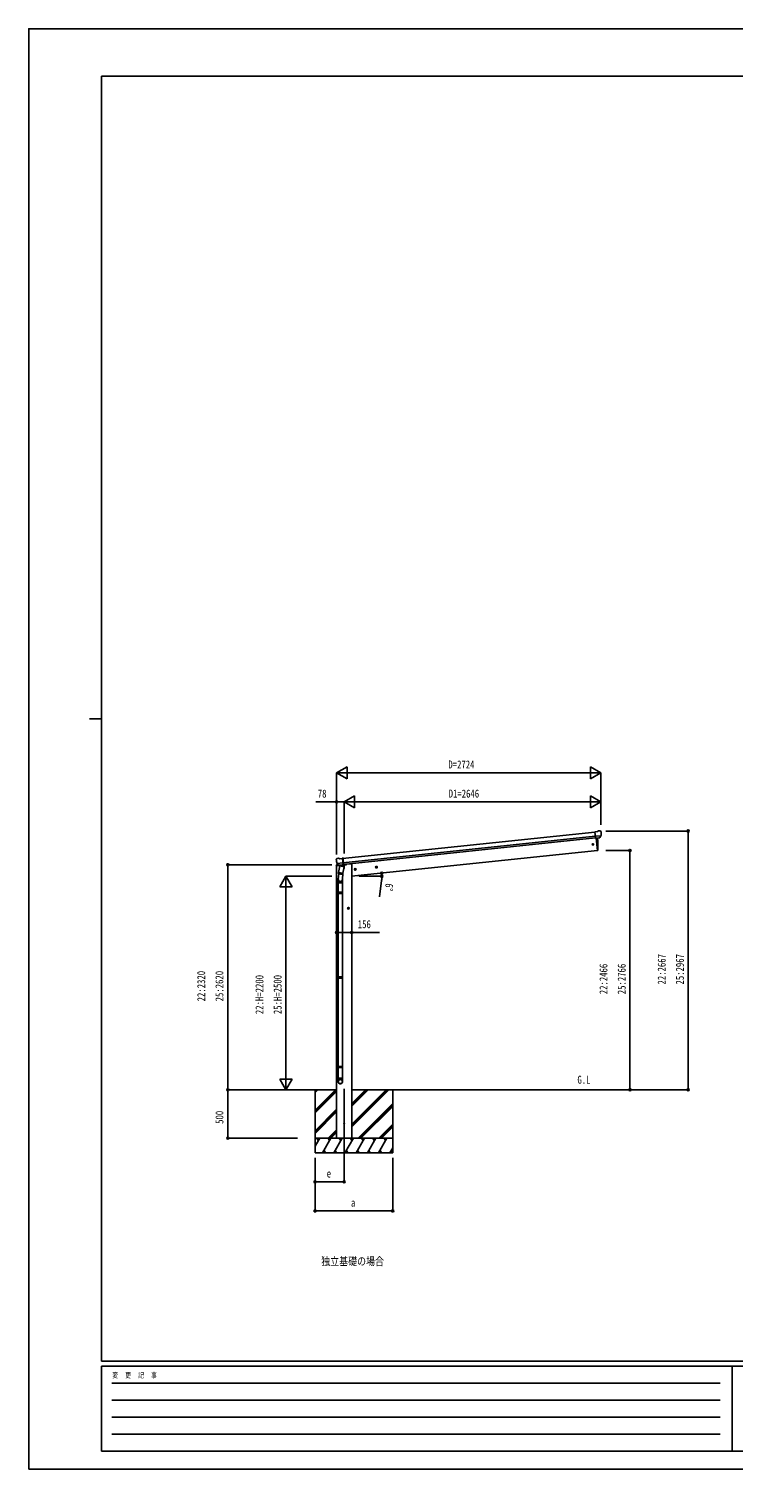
# Model space of a CAD drawing. Units: millimetres, scale not verified. Extents: x -10512 to 10512, y -7425 to 7425.
# Drawn here: x -10512 to -3253, y -7425 to 7425 of the extents above; entities that cross this region are included whole.
import ezdxf
from ezdxf.enums import TextEntityAlignment as Align

# ---------------------------------------------------------------- set-up
doc = ezdxf.new("R2010")
doc.units = ezdxf.units.MM
doc.header["$LTSCALE"] = 30
for name, color, linetype in [('0-2_USER1', 3, 'Continuous'), ('0-3_YKK_12', 2, 'Continuous'), ('0-4_YKK_13', 4, 'Continuous'), ('0-5_YKK_A1', 4, 'Continuous'), ('0-6_YKK_D', 6, 'Continuous'), ('0-7_YKK_ZWAK', 7, 'Continuous')]:
    doc.layers.add(name, color=color, linetype=linetype)
doc.styles.add('ＭＳ ゴシック', font='')
doc.styles.get('ＭＳ ゴシック').set_extended_font_data('MS Gothic')

msp = doc.modelspace()

# ---------------------------------------------------------------- linework, layer by layer
at = {"layer": '0-3_YKK_12'}
msp.add_line((-7262.45, -3503.29), (-7262.45, -4262.5), dxfattribs=at)
at = {"layer": '0-4_YKK_13'}
for p, q in [((-4652.31, -852.27), (-4678.83, -855.06)), ((-4672.05, -919.61), (-4678.83, -855.06)), ((-4652.31, -852.27), (-4640.71, -845.3)), ((-4625.84, -843.46), (-4639.48, -844.89)), ((-4616.6, -849.05), (-4622.17, -844.54)), ((-4615.5, -851.07), (-4615.36, -852.41)), ((-4615.28, -893.92), (-4674.1, -900.1)), ((-4662.1, -918.57), (-4672.05, -919.61)), ((-4665.09, -918.88), (-4651.7, -1046.27)), ((-4628.55, -915.04), (-4636.24, -915.85)), ((-4626.19, -913.6), (-4615.59, -894.47)), ((-7343.26, -1137.93), (-7343.13, -1139.11)), ((-7337.95, -1129.98), (-7342.6, -1135.72)), ((-7334.59, -1128.16), (-7321.11, -1126.74)), ((-7334.58, -1179.73), (-7275.77, -1173.55)), ((-7319.82, -1196.71), (-7334.17, -1180.21)), ((-7307.02, -1131.29), (-7319.82, -1126.89)), ((-7307.02, -1131.29), (-7280.5, -1128.51)), ((-7235.47, -1186.11), (-7235.9, -1189.34)), ((-4651.7, -1046.27), (-4649.64, -1045.98)), ((-7342.45, -1197.66), (-7343.35, -1204.49)), ((-7343.35, -1204.49), (-7309.62, -1200.95)), ((-7322.94, -1193.3), (-7339.79, -1195.07)), ((-7317.33, -1286.94), (-7322.89, -1342.66)), ((-7322.22, -1283.9), (-7319.73, -1271.65)), ((-7322.01, -1285.3), (-7322.01, -1285.3)), ((-7320.67, -1286.26), (-7279.71, -1294.59)), ((-7306.38, -1206), (-7319.74, -1271.65)), ((-7274.86, -1280.78), (-7319.74, -1271.65)), ((-7317.21, -1197.63), (-7309.52, -1196.82)), ((-7316.37, -1197.63), (-7314.8, -1197.47)), ((-7314.8, -1197.47), (-7277.26, -1193.52)), ((-7313.01, -1197.93), (-7313.16, -1198.66)), ((-7312.54, -1199.79), (-7287.79, -1209.54)), ((-7261.5, -1215.13), (-7306.38, -1206)), ((-7304.21, -1203.08), (-7304.87, -1206.31)), ((-7283.4, -1194.55), (-7286.32, -1208.9)), ((-7274.43, -1278.64), (-7281.08, -1346.39)), ((-7274.87, -1280.78), (-7277.41, -1293.25)), ((-7277.26, -1193.52), (-7275.7, -1193.36)), ((-7274.86, -1280.78), (-7261.5, -1215.13)), ((-7273.88, -1191.48), (-7272.96, -1191.66)), ((-7272.96, -1191.66), (-7261.75, -1208.59)), ((-7269.6, -1196.74), (-7240.33, -1193.66)), ((-7261.75, -1208.59), (-7263.02, -1214.82)), ((-7325.04, -1379.82), (-7325.04, -1345.47)), ((-7279.04, -1379.82), (-7325.04, -1379.82)), ((-7325.04, -1478.57), (-7324.04, -1476.57)), ((-7279.04, -1478.57), (-7325.04, -1478.57)), ((-7280.04, -1476.57), (-7324.04, -1476.57)), ((-7323.04, -1379.82), (-7323.04, -1476.57)), ((-7281.04, -1379.82), (-7281.04, -1476.57)), ((-7279.04, -1478.57), (-7280.04, -1476.57)), ((-7279.04, -1345.17), (-7279.04, -1379.82)), ((-7279.04, -1478.57), (-7279.04, -1486.57)), ((-7279.04, -1486.57), (-7325.04, -1486.57)), ((-7280.04, -1488.57), (-7324.04, -1488.57)), ((-7323.04, -1488.57), (-7323.04, -2350.25)), ((-7281.04, -1488.57), (-7281.04, -2350.25)), ((-7279.04, -1486.57), (-7280.04, -1488.57)), ((-7325.04, -2352.25), (-7324.04, -2350.25)), ((-7279.04, -2352.25), (-7325.04, -2352.25)), ((-7279.04, -2360.25), (-7325.04, -2360.25)), ((-7280.04, -2350.25), (-7324.04, -2350.25)), ((-7280.04, -2362.25), (-7324.04, -2362.25)), ((-7323.04, -2362.25), (-7323.04, -3272.94)), ((-7281.04, -2362.25), (-7281.04, -3272.94)), ((-7279.04, -2352.25), (-7280.04, -2350.25)), ((-7279.04, -2360.25), (-7280.04, -2362.25)), ((-7279.04, -2352.25), (-7279.04, -2360.25)), ((-7325.04, -3274.94), (-7324.04, -3272.94)), ((-7279.04, -3274.94), (-7325.04, -3274.94)), ((-7279.04, -3282.94), (-7325.04, -3282.94)), ((-7325.04, -3429.08), (-7325.04, -3394.94)), ((-7279.04, -3394.94), (-7325.04, -3394.94)), ((-7280.04, -3272.94), (-7324.04, -3272.94)), ((-7280.04, -3284.94), (-7324.04, -3284.94)), ((-7323.04, -3284.94), (-7323.04, -3394.94)), ((-7281.04, -3284.94), (-7281.04, -3394.94)), ((-7279.04, -3274.94), (-7280.04, -3272.94)), ((-7279.04, -3282.94), (-7280.04, -3284.94)), ((-7279.04, -3274.94), (-7279.04, -3282.94)), ((-7279.04, -3429.08), (-7279.04, -3394.94))]:
    msp.add_line(p, q, dxfattribs=at)
for points in [[(-4662.1, -918.57), (-4661.83, -918.63), (-4636.5, -915.97), (-4636.24, -915.85)], [(-4615.22, -893.29), (-4615.49, -894.28), (-4615.59, -894.47)], [(-7334.78, -1179.12), (-7334.31, -1180.04), (-7334.17, -1180.21)], [(-7283.66, -1194.1), (-7273.72, -1193.06), (-7280.5, -1128.51)], [(-7283.66, -1194.1), (-7283.92, -1194.22), (-7309.25, -1196.89), (-7309.52, -1196.82)], [(-7325.04, -1478.57), (-7325.04, -1486.57), (-7324.04, -1488.57)], [(-7325.04, -2352.25), (-7325.04, -2360.25), (-7324.04, -2362.25)], [(-7325.04, -3274.94), (-7325.04, -3282.94), (-7324.04, -3284.94)]]:
    msp.add_lwpolyline(points, dxfattribs=at)
for centre, radius in [((-4698.49, -983.72), 6.5), ((-7262.45, -3862.5), 4.5)]:
    msp.add_circle(centre, radius, dxfattribs=at)
for centre, radius, start, end in [((-4639.17, -847.87), 3, 96, 121), ((-4625.31, -848.43), 5, 51.00648, 95.99352), ((-4816.65, -873.57), 202.4, 354.4085, 6), ((-5546.3, -1006.06), 900, 357.63919, 5.64987), ((-7141.84, -1117.95), 202.4, 186, 197.59125), ((-7334.07, -1133.13), 5, 96, 141), ((-7320.79, -1129.72), 3, 71, 96), ((-4650.06, -1043.01), 3, 278, 357.63919), ((-7339.47, -1198.05), 3, 96, 172.5), ((-7320.32, -1284.32), 1.95, 167.54017, 209.97766), ((-7320.27, -1284.3), 2, 209.90962, 258.5), ((-7316.42, -1197.14), 0.5, 240.73754, 276), ((-7313.5, -1197.83), 0.5, 348.5, 96), ((-7312.18, -1198.86), 1, 168.5, 248.5), ((-7287.32, -1208.63), 1.03, 242.53897, 344.46569), ((-7282.82, -1194.71), 0.604, 93.09842, 164.70595), ((-7279.31, -1292.63), 2, 258.5, 341.96843), ((-7275.75, -1192.86), 0.5, 276, 311.26246), ((-7240.85, -1188.69), 5, 276, 352.5), ((-7295.04, -1345.47), 30, 177.45142, 180)]:
    msp.add_arc(centre, radius, start, end, dxfattribs=at)
for centre, major_axis, ratio, start_param, end_param in [((-4611.25, -846.95), (-15.41, 3.17), 0.101033, 5.97514262, 5.97537366), ((-4618.49, -851.38), (2.73, -1.26), 0.997474, 0.53665673, 1.32256522), ((-4628.87, -912.05), (1.66, -2.51), 0.997631, 5.80419048, 5.89294842), ((-4628.94, -911.94), (-3.53, 2.11), 0.650902, 2.11455212, 2.18736272), ((-4628.82, -912.14), (1.66, -2.51), 0.997631, 5.96575902, 6.76218013), ((-7340.27, -1137.61), (-1.9, -2.34), 0.99628, 4.71238898, 5.49965061), ((-7302.04, -1345.17), (23, 0), 0.996195, 2.62193603, 6.60747969), ((-7317.56, -1194.74), (-1.1, -2.8), 0.997631, 5.80419048, 6.60061159), ((-7317.47, -1194.52), (3.02, 2.79), 0.650902, 4.09582259, 4.16863319), ((-7317.52, -1194.64), (-1.1, -2.8), 0.997631, 0.39023689, 0.47899483), ((-7302.04, -1345.17), (21, 0), 0.996195, 3.02154981, 6.2247991), ((-7302.04, -3427.34), (-23, 0), 0.996195, 3.14159265, 6.28318531), ((-7302.04, -3429.08), (-23, 0), 0.996195, 3.14159265, 6.28318531), ((-7302.04, -3429.08), (0, -23.43), 0.981806, 4.71238898, 7.85398163)]:
    msp.add_ellipse(centre, major_axis=major_axis, ratio=ratio, start_param=start_param, end_param=end_param, dxfattribs=at)
msp.add_ellipse((-7302.04, -3429.08), major_axis=(21, 0), ratio=0.996195, dxfattribs=at)
at = {"layer": '0-5_YKK_A1'}
for p, q in [((-7280.29, -1130.5), (-4678.54, -857.04)), ((-7275.78, -1173.43), (-4674.03, -899.97)), ((-4672.27, -916.71), (-7274.02, -1190.17)), ((-4665.09, -918.88), (-4651.7, -1046.27)), ((-4651.7, -1046.27), (-7185.2, -1312.55)), ((-7340.2, -4012.5), (-7340.2, -1204.16)), ((-7138.54, -1240.28), (-7158.43, -1242.37)), ((-7149.27, -1233.86), (-7155.34, -1238.27)), ((-7155.34, -1238.27), (-7154.56, -1245.74)), ((-7154.56, -1245.74), (-7147.7, -1248.79)), ((-7147.44, -1251.27), (-7149.53, -1231.38)), ((-7142.41, -1236.91), (-7149.27, -1233.86)), ((-6919.74, -1217.28), (-6939.64, -1219.37)), ((-6930.47, -1210.86), (-6936.55, -1215.28)), ((-6936.55, -1215.28), (-6935.76, -1222.74)), ((-6935.76, -1222.74), (-6928.91, -1225.79)), ((-6928.64, -1228.27), (-6930.74, -1208.38)), ((-6923.62, -1213.92), (-6930.47, -1210.86)), ((-7218.7, -1652.05), (-7218.7, -1632.05)), ((-7208.7, -1642.05), (-7228.7, -1642.05)), ((-7218.7, -1634.55), (-7225.2, -1638.3)), ((-7225.2, -1638.3), (-7225.2, -1645.8)), ((-7225.2, -1645.8), (-7218.7, -1649.56)), ((-7212.2, -1638.3), (-7218.7, -1634.55)), ((-7744.88, -3512.5), (-7340.2, -3512.5)), ((-7562.45, -3512.5), (-7562.45, -4162.5)), ((-7562.45, -3723.73), (-7351.22, -3512.5)), ((-7562.45, -3539.88), (-7535.07, -3512.5)), ((-7562.45, -3525.74), (-7549.21, -3512.5)), ((-7562.45, -3737.87), (-7340.2, -3515.62)), ((-7562.45, -3752.01), (-7340.2, -3529.76)), ((-7184.7, -3512.5), (-4353.13, -3512.5)), ((-7184.7, -3894.76), (-6802.44, -3512.5)), ((-7184.7, -3866.48), (-6830.72, -3512.5)), ((-7184.7, -3880.62), (-6816.58, -3512.5)), ((-7184.7, -3682.63), (-7014.57, -3512.5)), ((-7184.7, -3668.49), (-7028.71, -3512.5)), ((-7184.7, -3654.35), (-7042.85, -3512.5)), ((-6762.45, -3512.5), (-6762.45, -4162.5)), ((-7118.59, -4012.5), (-6762.45, -3656.36)), ((-7104.45, -4012.5), (-6762.45, -3670.5)), ((-7090.31, -4012.5), (-6762.45, -3684.65)), ((-7562.45, -3935.86), (-7340.2, -3713.61)), ((-7562.45, -3950), (-7340.2, -3727.75)), ((-7562.45, -3964.14), (-7340.2, -3741.89)), ((-7426.96, -4012.5), (-7340.2, -3925.74)), ((-7412.82, -4012.5), (-7340.2, -3939.88)), ((-7398.67, -4012.5), (-7340.2, -3954.03)), ((-6906.46, -4012.5), (-6762.45, -3868.49)), ((-6892.32, -4012.5), (-6762.45, -3882.63)), ((-6878.17, -4012.5), (-6762.45, -3896.78)), ((-6762.45, -4012.5), (-7562.45, -4012.5)), ((-7562.45, -4096.33), (-7514.05, -4012.5)), ((-7529.05, -4038.48), (-7544.05, -4012.5)), ((-7485.18, -4162.5), (-7398.58, -4012.5)), ((-7470.19, -4136.52), (-7455.19, -4162.5)), ((-7413.58, -4038.48), (-7428.58, -4012.5)), ((-7369.71, -4162.5), (-7283.11, -4012.5)), ((-7354.71, -4136.52), (-7339.71, -4162.5)), ((-7298.11, -4038.48), (-7313.11, -4012.5)), ((-7254.24, -4162.5), (-7167.64, -4012.5)), ((-7239.24, -4136.52), (-7224.25, -4162.5)), ((-7182.64, -4038.48), (-7197.64, -4012.5)), ((-7138.77, -4162.5), (-7052.17, -4012.5)), ((-7123.77, -4136.52), (-7108.78, -4162.5)), ((-7067.17, -4038.48), (-7082.17, -4012.5)), ((-7023.3, -4162.5), (-6936.7, -4012.5)), ((-7008.3, -4136.52), (-6993.31, -4162.5)), ((-6966.7, -4012.5), (-6951.7, -4038.48)), ((-6907.83, -4162.5), (-6821.23, -4012.5)), ((-6892.83, -4136.52), (-6877.84, -4162.5)), ((-6836.23, -4038.48), (-6851.23, -4012.5)), ((-6792.36, -4162.5), (-6762.45, -4110.69)), ((-6777.36, -4136.52), (-6762.45, -4162.35)), ((-7562.45, -4162.5), (-6762.45, -4162.5))]:
    msp.add_line(p, q, dxfattribs=at)
for points in [[(-7184.7, -4012.5), (-7184.7, -1183.5), (-7204.7, -1183.5), (-7235.56, -1186.74)], [(-7147.7, -1248.79), (-7141.63, -1244.38), (-7142.41, -1236.91)], [(-6928.91, -1225.79), (-6922.83, -1221.38), (-6923.62, -1213.92)], [(-7218.7, -1649.56), (-7212.2, -1645.8), (-7212.2, -1638.3)]]:
    msp.add_lwpolyline(points, dxfattribs=at)
for centre, radius in [((-7148.48, -1241.32), 8.5), ((-7148.48, -1241.32), 7.7), ((-7148.48, -1241.32), 6.5), ((-6929.69, -1218.33), 8.5), ((-6929.69, -1218.33), 7.7), ((-6929.69, -1218.33), 6.5), ((-7218.7, -1642.05), 8.5), ((-7218.7, -1642.05), 7.7), ((-7218.7, -1642.05), 6.5)]:
    msp.add_circle(centre, radius, dxfattribs=at)
at = {"layer": '0-6_YKK_D'}
for p, q in [((-7340.7, -245.45), (-7232.45, -182.95)), ((-7340.7, -1076.52), (-7340.7, -244.45)), ((-7340.7, -245.45), (-7232.45, -307.95)), ((-7340.7, -245.45), (-7124.19, -245.45)), ((-7232.45, -307.95), (-7232.45, -182.95)), ((-7215.7, -245.45), (-4741.65, -245.45)), ((-4616.65, -245.45), (-4833.16, -245.45)), ((-4616.65, -245.45), (-4724.91, -182.95)), ((-4724.91, -182.95), (-4724.91, -307.95)), ((-4616.65, -245.45), (-4724.91, -307.95)), ((-4616.65, -782.63), (-4616.65, -244.45)), ((-7340.2, -1086.52), (-7340.2, -544.45)), ((-7262.45, -545.45), (-7154.2, -482.95)), ((-7262.45, -1078.35), (-7262.45, -544.45)), ((-7262.45, -1078.35), (-7262.45, -544.45)), ((-7262.45, -545.45), (-7154.2, -607.95)), ((-7262.45, -545.45), (-7045.94, -545.45)), ((-7154.2, -607.95), (-7154.2, -482.95)), ((-7137.45, -545.45), (-4741.65, -545.45)), ((-4616.65, -545.45), (-4833.16, -545.45)), ((-4616.65, -545.45), (-4724.91, -482.95)), ((-4724.91, -482.95), (-4724.91, -607.95)), ((-4616.65, -545.45), (-4724.91, -607.95)), ((-4616.65, -782.63), (-4616.65, -544.45)), ((-4565.82, -845.45), (-3715.65, -845.45)), ((-3716.65, -845.45), (-3716.65, -3512.5)), ((-7274.66, -1117.14), (-7262.67, -1231.16)), ((-4565.82, -1046.27), (-4315.65, -1046.27)), ((-4316.65, -1046.27), (-4316.65, -3512.5)), ((-7390.7, -1193), (-8463.45, -1193)), ((-8462.45, -1193), (-8462.45, -3512.5)), ((-7862.45, -1312.5), (-7924.95, -1420.75)), ((-7390.7, -1312.5), (-7863.45, -1312.5)), ((-7862.45, -1312.5), (-7799.95, -1420.75)), ((-7862.45, -1312.5), (-7862.45, -1529.01)), ((-7110.84, -1312.55), (-6872.58, -1312.55)), ((-7924.95, -1420.75), (-7799.95, -1420.75)), ((-7862.45, -1437.5), (-7862.45, -3387.5)), ((-6876.48, -1354.95), (-6899.88, -1525.35)), ((-7862.45, -3512.5), (-7924.95, -3404.25)), ((-7799.95, -3404.25), (-7924.95, -3404.25)), ((-7862.45, -3512.5), (-7862.45, -3295.99)), ((-7862.45, -3512.5), (-7799.95, -3404.25)), ((-7745.88, -3512.5), (-8463.45, -3512.5)), ((-7749.76, -3512.5), (-8463.45, -3512.5)), ((-8462.45, -4012.5), (-8462.45, -3512.5)), ((-7749.76, -3512.5), (-7863.45, -3512.5)), ((-4564.82, -3512.5), (-4315.65, -3512.5)), ((-4564.82, -3512.5), (-3715.65, -3512.5)), ((-7744.55, -4012.5), (-8463.45, -4012.5)), ((-7562.45, -4213.5), (-7562.45, -4763.5)), ((-7562.45, -4213.5), (-7562.45, -4463.5)), ((-7262.45, -4263.88), (-7262.45, -4463.5)), ((-6762.45, -4213.5), (-6762.45, -4763.5)), ((-7262.45, -4462.5), (-7562.45, -4462.5)), ((-6762.45, -4762.5), (-7562.45, -4762.5))]:
    msp.add_line(p, q, dxfattribs=at)
for points in [[(-7262.45, -545.45), (-7340.2, -545.45), (-7554.7, -545.45)], [(-7340.2, -1892.05), (-7184.7, -1892.05), (-6898.2, -1892.05)]]:
    msp.add_lwpolyline(points, dxfattribs=at)
for centre in [(-7340.2, -545.45), (-3716.65, -845.45), (-4316.65, -1046.27), (-8462.45, -1193), (-6875.29, -1279.98), (-6873.58, -1312.55), (-7340.2, -1892.05), (-7184.7, -1892.05), (-8462.45, -3512.5), (-8462.45, -3512.5), (-4316.65, -3512.5), (-3716.65, -3512.5), (-8462.45, -4012.5), (-7562.45, -4462.5), (-7262.45, -4462.5), (-7562.45, -4762.5), (-6762.45, -4762.5)]:
    msp.add_circle(centre, 10.62, dxfattribs=at)
for start, end in [(352.17969, 0), (0, 6)]:
    msp.add_arc((-7185.2, -1312.55), 311.62, start, end, dxfattribs=at)
at = {"layer": '0-7_YKK_ZWAK'}
for p, q in [((9737.55, 6937.5), (-9762.45, 6937.5)), ((-9762.45, -6312.5), (-9762.45, 6937.5)), ((-9887.45, 312.5), (-9762.45, 312.5)), ((9737.55, -6312.5), (-9762.45, -6312.5)), ((-3262.45, -6362.5), (-9762.45, -6362.5)), ((-9762.45, -7237.5), (-9762.45, -6362.5)), ((-3262.45, -6362.5), (-3262.45, -7237.5)), ((-12.45, -6362.5), (-3262.45, -6362.5)), ((-9656.2, -6537.5), (-3387.45, -6537.5)), ((-9656.2, -6712.5), (-3387.45, -6712.5)), ((-9656.2, -6887.5), (-3387.45, -6887.5)), ((-9656.2, -7062.5), (-3387.45, -7062.5)), ((-9762.45, -7237.5), (-3262.45, -7237.5)), ((-3262.45, -7237.5), (-12.45, -7237.5))]:
    msp.add_line(p, q, dxfattribs=at)
msp.add_lwpolyline([(-10512.5, -7425), (10512.5, -7425), (10512.5, 7425), (-10512.5, 7425)], close=True, dxfattribs=at)

# ---------------------------------------------------------------- texts
at = {"layer": '0-2_USER1', "style": 'ＭＳ ゴシック', "width": 0.8}
for s, p in [('G.L', (-4858.5, -3475.5)), ('独立基礎の場合', (-7498.5, -5347.5))]:
    msp.add_text(s, height=82.48, dxfattribs=at).set_placement(p, align=Align.BOTTOM_LEFT)
at = {"layer": '0-6_YKK_D', "style": 'ＭＳ ゴシック', "width": 0.8}
for s, p in [('D=2724', (-6188.68, -225.45)), ('78', (-7534.7, -525.45)), ('D1=2646', (-6185.55, -525.45)), ('156', (-7122.2, -1872.05)), ('e', (-7442.45, -4442.5)), ('a', (-7192.45, -4742.5))]:
    msp.add_text(s, height=82.48, dxfattribs=at).set_placement(p, align=Align.BOTTOM_LEFT)
for s, rotation, p in [('6°', 262.18, (-6859.39, -1377.49)), ('22:2466', 90, (-4524.15, -2528.39)), ('25:2766', 90, (-4336.65, -2528.39)), ('22:2667', 90, (-3924.15, -2427.97)), ('25:2967', 90, (-3736.65, -2427.97)), ('22:2320', 90, (-8669.95, -2601.75)), ('25:2620', 90, (-8482.45, -2601.75)), ('22:H=2200', 90, (-8069.95, -2733.5)), ('25:H=2500', 90, (-7882.45, -2733.5)), ('500', 90, (-8482.45, -3864.5))]:
    msp.add_text(s, height=82.48, rotation=rotation, dxfattribs=at).set_placement(p, align=Align.BOTTOM_LEFT)
at = {"layer": '0-7_YKK_ZWAK', "style": 'ＭＳ ゴシック', "width": 0.8}
msp.add_text('変  更  記  事', height=54.99, dxfattribs=at).set_placement((-9653.28, -6500), align=Align.BOTTOM_LEFT)

doc.saveas('drawing.dxf')
